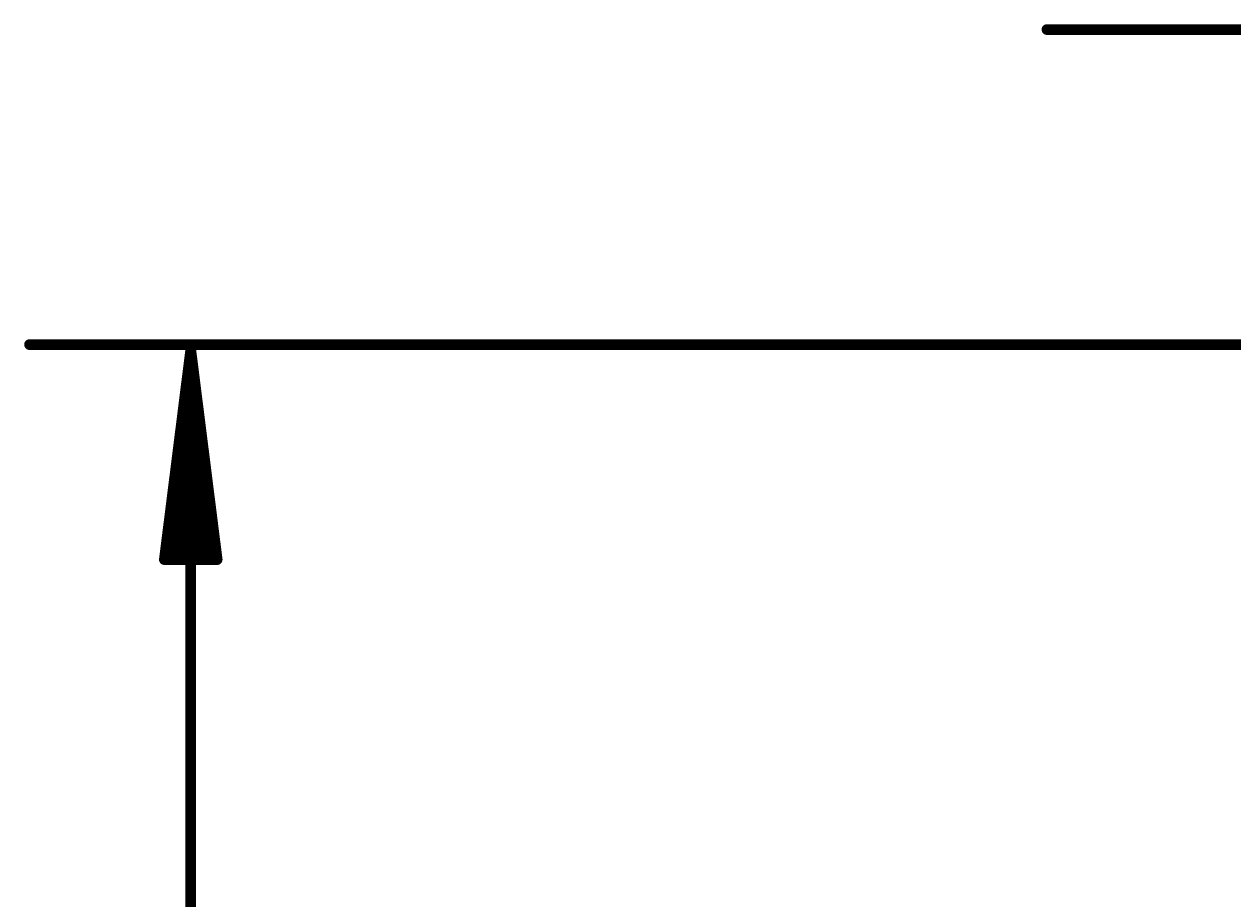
# Model space of a CAD drawing. Extents: x -17.9 to 25.5, y -0.1 to 79.8.
# Drawn here: x -17.57 to -2.94, y 49.16 to 59.75 of the extents above; entities that cross this region are included whole.
import ezdxf

# ---------------------------------------------------------------- set-up
doc = ezdxf.new("R2010")
doc.units = 0
doc.layers.add('47', color=253, linetype='CONTINUOUS')

msp = doc.modelspace()

# ---------------------------------------------------------------- linework, layer by layer
at = {"layer": '47', "const_width": 0.13}
for points in [[(-0.065, 59.69), (-5.2, 59.69)], [(0, 55.88), (-17.5075, 55.88)], [(-15.5575, 55.815), (-15.8767, 53.28)], [(-15.5575, 55.815), (-15.8175, 53.28)], [(-15.5575, 55.815), (-15.6875, 53.28)], [(-15.5575, 0.065), (-15.5575, 55.815)], [(-15.2383, 53.28), (-15.5575, 55.815)], [(-15.4275, 53.28), (-15.5575, 55.815)], [(-15.2975, 53.28), (-15.5575, 55.815)], [(-15.8767, 53.28), (-15.2383, 53.28)]]:
    msp.add_lwpolyline(points, dxfattribs=at)
at = {"layer": '47', "const_width": 0.065}
for points in [[(-5.2, 59.7225, 1), (-5.2, 59.6575)], [(-17.5075, 55.9125, 1), (-17.5075, 55.8475)], [(-15.525, 55.815, 1), (-15.59, 55.815)], [(-15.5253, 55.8191, 1), (-15.5897, 55.8109)], [(-15.525, 55.8133, 1), (-15.59, 55.8167)], [(-15.525, 55.8167, 1), (-15.59, 55.8133)], [(-15.5252, 55.8183, 1), (-15.5898, 55.8117)], [(-15.5252, 55.8117, 1), (-15.5898, 55.8183)], [(-15.5253, 55.8109, 1), (-15.5897, 55.8191)], [(-15.909, 53.2841, 1), (-15.8445, 53.2759)], [(-15.8767, 53.3125, 1), (-15.8767, 53.2475)], [(-15.8498, 53.2833, 1), (-15.7852, 53.2767)], [(-15.72, 53.2817, 1), (-15.655, 53.2783)], [(-15.46, 53.2783, 1), (-15.395, 53.2817)], [(-15.3298, 53.2767, 1), (-15.2652, 53.2833)], [(-15.2705, 53.2759, 1), (-15.206, 53.2841)], [(-15.2383, 53.2475, 1), (-15.2383, 53.3125)]]:
    msp.add_lwpolyline(points, format="xyb", dxfattribs=at)

doc.saveas('drawing.dxf')
